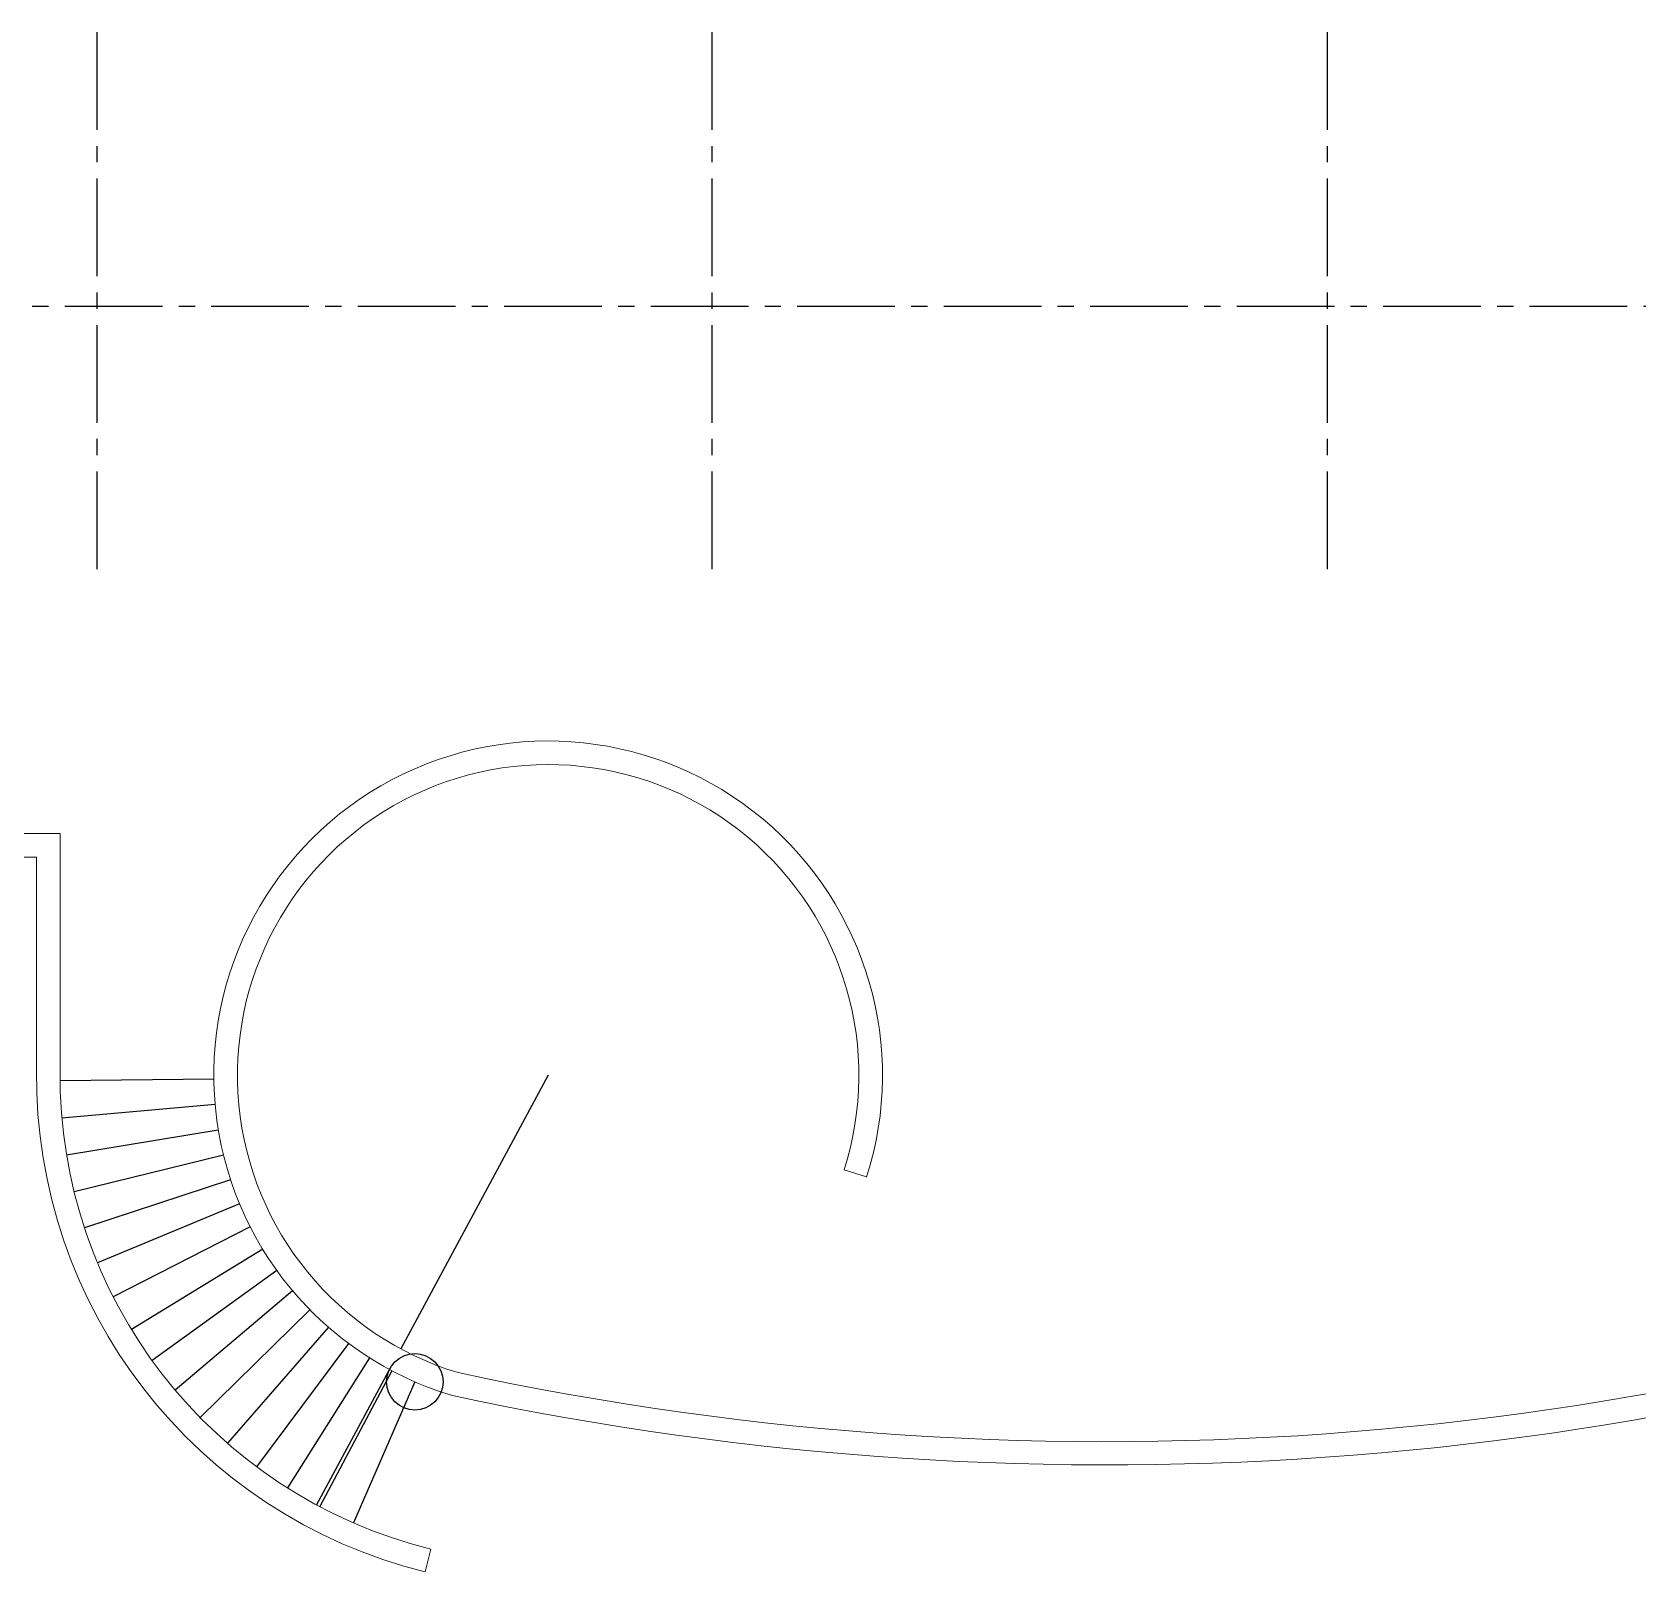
# Model space of a CAD drawing. Header units: millimetres. Extents: x -1107453 to -240403, y -265431 to 143409.
# Drawn here: x -284104 to -268442, y 94495 to 109515 of the extents above; entities that cross this region are included whole.
import ezdxf

# ---------------------------------------------------------------- set-up
doc = ezdxf.new("R2010")
doc.units = ezdxf.units.MM
doc.header["$MEASUREMENT"] = 0
doc.linetypes.add('CENTER2', pattern=[28.575, 19.05, -3.175, 3.175, -3.175])
doc.layers.add('A-Anno-Grid Lines', color=154, linetype='Continuous')
doc.layers.add('A-Steps', color=3, linetype='Continuous')
doc.layers.add('A-GLAZ-GLAS', color=6, linetype='Continuous', lineweight=25)
doc.layers.add('A-Wall Ele', color=3, linetype='Continuous', lineweight=20)

msp = doc.modelspace()

# ---------------------------------------------------------------- linework, layer by layer
at = {"layer": 'A-Anno-Grid Lines', "linetype": 'CENTER2', "ltscale": 50}
for p, q in [((-283474.4, 109514.6), (-283474.4, 104170.6)), ((-277474.4, 109514.6), (-277474.4, 104170.6)), ((-271474.4, 109514.6), (-271474.4, 104170.6)), ((-286642.9, 106842.6), (-267156.1, 106842.6))]:
    msp.add_line(p, q, dxfattribs=at)
at = {"layer": 'A-GLAZ-GLAS'}
for p, q in [((-279071.3, 99339.4), (-280509.5, 96671.6)), ((-280604.4, 96495.6), (-281330.4, 95148.8))]:
    msp.add_line(p, q, dxfattribs=at)
msp.add_circle((-280371.6, 96349.1), 275, dxfattribs=at)
at = {"layer": 'A-Steps'}
for p, q in [((-282331.9, 99302.8), (-283831.8, 99285.9)), ((-282319.5, 99053.3), (-283813.7, 98921.7)), ((-282288.1, 98805.5), (-283767.8, 98559.8)), ((-282237.8, 98560.8), (-283694.4, 98202.6)), ((-282168.9, 98320.7), (-283593.8, 97852)), ((-282081.8, 98086.6), (-283466.7, 97510.2)), ((-281977.1, 97859.8), (-283313.7, 97179.1)), ((-281855.3, 97641.7), (-283135.9, 96860.7)), ((-281717.1, 97433.6), (-282934.2, 96556.8)), ((-281563.5, 97236.6), (-282709.9, 96269.3)), ((-281395.2, 97052), (-282464.2, 95999.8)), ((-281213.3, 96880.8), (-282198.6, 95749.8)), ((-281018.8, 96724.1), (-281914.6, 95521)), ((-280812.8, 96582.7), (-281614, 95314.5)), ((-280596.7, 96457.5), (-281298.4, 95131.7)), ((-280371.6, 96349.1), (-280969.7, 94973.6))]:
    msp.add_line(p, q, dxfattribs=at)
at = {"layer": 'A-Wall Ele'}
for p, q in [((-287544.4, 101697.6), (-283831.9, 101697.6)), ((-283831.9, 99385.5), (-283831.9, 101697.6)), ((-287544.4, 101467.6), (-284061.6, 101467.6)), ((-284061.6, 99385.5), (-284061.6, 101467.6)), ((-276184.4, 98417.1), (-275965.3, 98347.1)), ((-280216.6, 94718.5), (-280272, 94495.3))]:
    msp.add_line(p, q, dxfattribs=at)
for centre, radius, start, end in [((-279071.3, 99339.4), 3260.8, 342.28186, 253.38705), ((-279071.3, 99339.4), 3030.8, 342.28186, 253.16111), ((-279071.3, 99339.4), 4990.8, 179.4718, 256.07974), ((-279071.3, 99339.4), 4760.8, 179.44628, 256.07974), ((-273629.6, 125766), 30000.6, 257.8394, 291.40943), ((-273621.3, 126005.9), 30467.1, 257.90806, 291.14532)]:
    msp.add_arc(centre, radius, start, end, dxfattribs=at)

doc.saveas('drawing.dxf')
